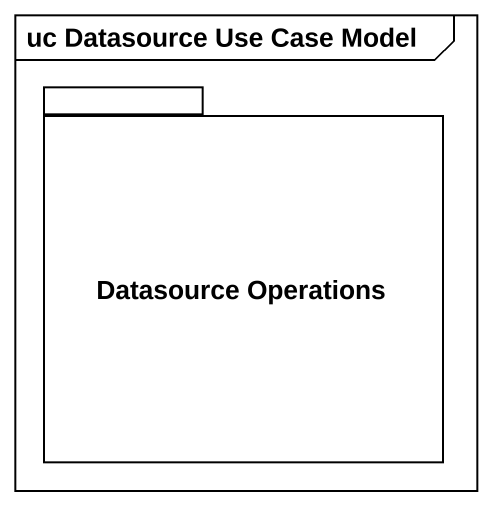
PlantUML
@startuml
mainframe uc Datasource Use Case Model
package "Datasource Operations" as Datasource_Operations {
}
@enduml
